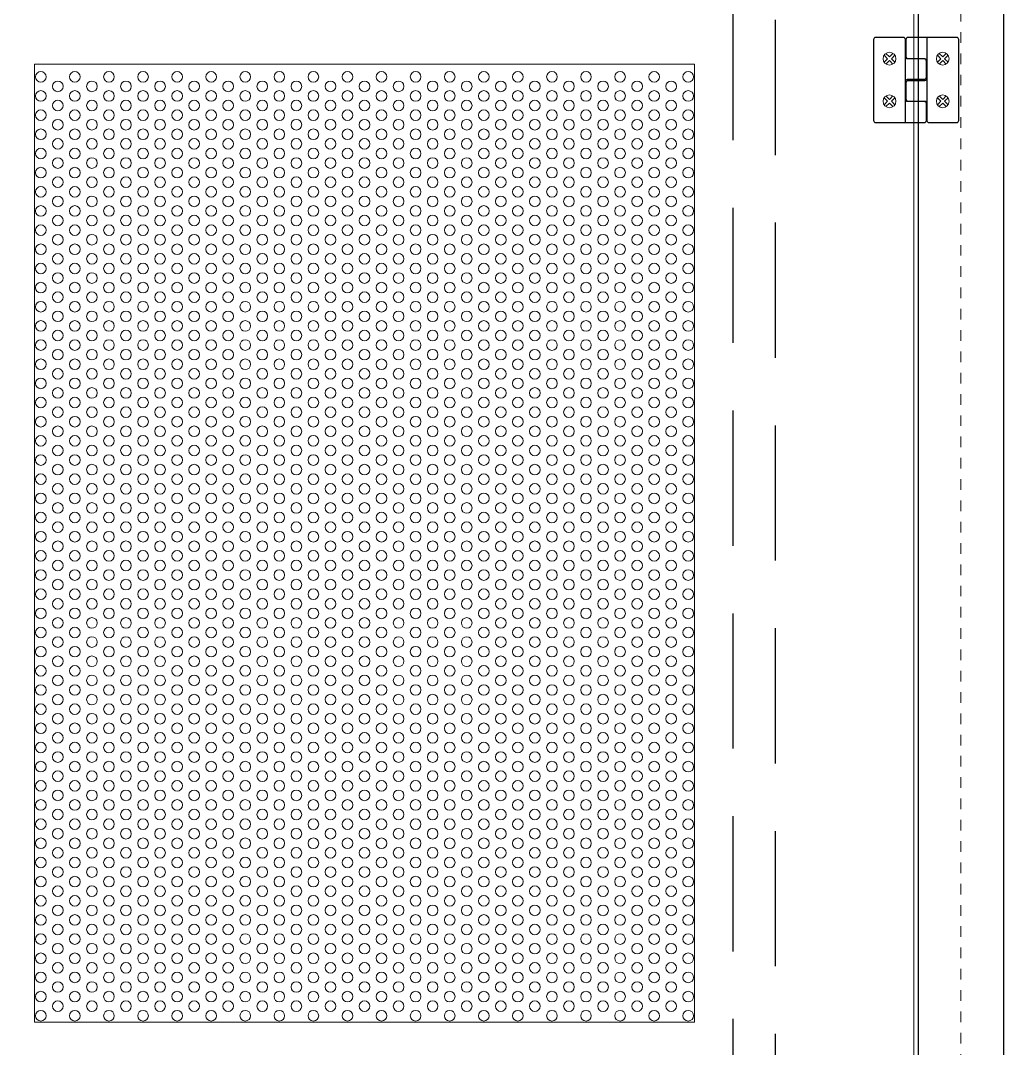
# Model space of a CAD drawing. Header units: millimetres. Extents: x 9130 to 9550, y -18883 to -17651.
# Drawn here: x 9166.18 to 9212.33, y -18765.15 to -18716.87 of the extents above; entities that cross this region are included whole.
import ezdxf

# ---------------------------------------------------------------- set-up
doc = ezdxf.new("R2010")
doc.units = ezdxf.units.MM
doc.linetypes.add('EPL_DASH', pattern=[1, 0.5, -0.5])
doc.linetypes.add('HIDDEN', pattern=[9.525, 6.35, -3.175])
doc.layers.add('01-KOSTUR ORMARA', color=7, linetype='Continuous')
doc.layers.add('06-BATERIJA', color=1, linetype='Continuous', lineweight=0)
doc.layers.add('PDF14_Geometry', color=7, linetype='Continuous', true_color=0x58595a)

msp = doc.modelspace()

# ---------------------------------------------------------------- linework, layer by layer
at = {"color": 5}
msp.add_lwpolyline([(9152.3342, -18618.4114), (9212.3342, -18618.4114), (9212.3342, -18823.4114), (9208.3342, -18823.4114), (9208.3342, -18820.9114), (9156.3342, -18820.9114), (9156.3342, -18823.4114), (9152.3342, -18823.4114), (9152.3342, -18618.4114)], dxfattribs=at)
at = {"color": 5, "linetype": 'EPL_DASH', "lineweight": 15}
msp.add_lwpolyline([(9210.3342, -18806.9114), (9210.3342, -18622.4114), (9212.3342, -18622.4114), (9212.3342, -18806.9114)], close=True, dxfattribs=at)
at = {"color": 4, "linetype": 'HIDDEN'}
msp.add_lwpolyline([(9199.6342, -18630.4114), (9199.6342, -18808.9114), (9201.6342, -18808.9114), (9201.6342, -18630.4114), (9199.6342, -18630.4114)], dxfattribs=at)
for points in [[(9207.7342, -18721.6614), (9208.6142, -18721.6614, 0.4142136), (9208.7142, -18721.5614), (9208.7142, -18720.7714, 0.4142136), (9208.6142, -18720.6714), (9207.8342, -18720.6714, -0.4142136), (9207.7342, -18720.5714), (9207.7342, -18719.7264, -0.4142136), (9207.8342, -18719.6264), (9208.6142, -18719.6264, 0.4142136), (9208.7142, -18719.5264), (9208.7142, -18718.7714, 0.4142136), (9208.6142, -18718.6714), (9207.8342, -18718.6714, -0.4142136), (9207.7342, -18718.5714), (9207.7342, -18717.7614, 0.4142136), (9207.6342, -18717.6614), (9206.3342, -18717.6614, 0.4142136), (9206.2342, -18717.7614), (9206.2342, -18721.5614, 0.4142136), (9206.3342, -18721.6614), (9207.7342, -18721.6614), (9207.7342, -18717.7614)], [(9208.7342, -18717.6614), (9207.8542, -18717.6614, 0.4142136), (9207.7542, -18717.7614), (9207.7542, -18718.5514, 0.4142136), (9207.8542, -18718.6514), (9208.6342, -18718.6514, -0.4142136), (9208.7342, -18718.7514), (9208.7342, -18719.5964, -0.4142136), (9208.6342, -18719.6964), (9207.8542, -18719.6964, 0.4142136), (9207.7542, -18719.7964), (9207.7542, -18720.5514, 0.4142136), (9207.8542, -18720.6514), (9208.6342, -18720.6514, -0.4142136), (9208.7342, -18720.7514), (9208.7342, -18721.5614, 0.4142136), (9208.8342, -18721.6614), (9210.1342, -18721.6614, 0.4142136), (9210.2342, -18721.5614), (9210.2342, -18717.7614, 0.4142136), (9210.1342, -18717.6614), (9208.7342, -18717.6614), (9208.7342, -18721.5614)]]:
    msp.add_lwpolyline(points, format="xyb")
at = {"layer": '01-KOSTUR ORMARA', "color": 5}
msp.add_lwpolyline([(9156.3342, -18622.4114), (9208.3342, -18622.4114), (9208.3342, -18816.9114), (9156.3342, -18816.9114)], close=True, dxfattribs=at)
at = {"layer": '01-KOSTUR ORMARA', "color": 5, "linetype": 'Continuous', "lineweight": 15}
msp.add_lwpolyline([(9208.1342, -18622.6114), (9156.5342, -18622.6114), (9156.5342, -18816.7114), (9208.1342, -18816.7114)], close=True, dxfattribs=at)
at = {"layer": '01-KOSTUR ORMARA', "color": 1, "linetype": 'Continuous', "lineweight": 15}
msp.add_lwpolyline([(9197.8342, -18718.9114), (9166.8342, -18718.9114), (9166.8342, -18763.9114), (9197.8342, -18763.9114)], close=True, dxfattribs=at)
at = {"layer": '06-BATERIJA', "color": 7, "linetype": 'Continuous', "lineweight": 15}
for p, q in [((9206.8198, -18718.4104), (9206.9842, -18718.5748)), ((9206.9842, -18718.5748), (9207.1485, -18718.4104)), ((9209.3198, -18718.4104), (9209.4842, -18718.5748)), ((9209.4842, -18718.5748), (9209.6485, -18718.4104)), ((9206.7332, -18718.497), (9206.8976, -18718.6614)), ((9206.8976, -18718.6614), (9206.7332, -18718.8258)), ((9206.9842, -18718.748), (9206.8198, -18718.9124)), ((9206.9842, -18718.748), (9207.1485, -18718.9124)), ((9207.0708, -18718.6614), (9207.2351, -18718.497)), ((9207.0708, -18718.6614), (9207.2351, -18718.8258)), ((9209.2332, -18718.497), (9209.3976, -18718.6614)), ((9209.3976, -18718.6614), (9209.2332, -18718.8258)), ((9209.4842, -18718.748), (9209.3198, -18718.9124)), ((9209.4842, -18718.748), (9209.6485, -18718.9124)), ((9209.5708, -18718.6614), (9209.7351, -18718.497)), ((9209.5708, -18718.6614), (9209.7351, -18718.8258)), ((9206.7332, -18720.497), (9206.8976, -18720.6614)), ((9206.8976, -18720.6614), (9206.7332, -18720.8258)), ((9206.8198, -18720.4104), (9206.9842, -18720.5748)), ((9206.9842, -18720.748), (9206.8198, -18720.9124)), ((9206.9842, -18720.5748), (9207.1485, -18720.4104)), ((9206.9842, -18720.748), (9207.1485, -18720.9124)), ((9207.0708, -18720.6614), (9207.2351, -18720.497)), ((9207.0708, -18720.6614), (9207.2351, -18720.8258)), ((9209.2332, -18720.497), (9209.3976, -18720.6614)), ((9209.3976, -18720.6614), (9209.2332, -18720.8258)), ((9209.3198, -18720.4104), (9209.4842, -18720.5748)), ((9209.4842, -18720.748), (9209.3198, -18720.9124)), ((9209.4842, -18720.5748), (9209.6485, -18720.4104)), ((9209.4842, -18720.748), (9209.6485, -18720.9124)), ((9209.5708, -18720.6614), (9209.7351, -18720.497)), ((9209.5708, -18720.6614), (9209.7351, -18720.8258))]:
    msp.add_line(p, q, dxfattribs=at)
for points in [[(9207.2842, -18718.6614, 1), (9206.6842, -18718.6614, 1), (9207.2842, -18718.6614)], [(9209.7842, -18718.6614, 1), (9209.1842, -18718.6614, 1), (9209.7842, -18718.6614)], [(9207.2842, -18720.6614, 1), (9206.6842, -18720.6614, 1), (9207.2842, -18720.6614)], [(9209.7842, -18720.6614, 1), (9209.1842, -18720.6614, 1), (9209.7842, -18720.6614)]]:
    msp.add_lwpolyline(points, format="xyb", dxfattribs=at)
at = {"layer": 'PDF14_Geometry', "lineweight": 5}
for centre in [(9167.1342, -18719.5114), (9168.7342, -18719.5114), (9170.3342, -18719.5114), (9171.9342, -18719.5114), (9173.5342, -18719.5114), (9175.1342, -18719.5114), (9176.7342, -18719.5114), (9178.3342, -18719.5114), (9179.9342, -18719.5114), (9181.5342, -18719.5114), (9183.1342, -18719.5114), (9184.7342, -18719.5114), (9186.3342, -18719.5114), (9187.9342, -18719.5114), (9189.5342, -18719.5114), (9191.1342, -18719.5114), (9192.7342, -18719.5114), (9194.3342, -18719.5114), (9195.9342, -18719.5114), (9197.5342, -18719.5114), (9167.9342, -18719.9614), (9169.5342, -18719.9614), (9171.1342, -18719.9614), (9172.7342, -18719.9614), (9174.3342, -18719.9614), (9175.9342, -18719.9614), (9177.5342, -18719.9614), (9179.1342, -18719.9614), (9180.7342, -18719.9614), (9182.3342, -18719.9614), (9183.9342, -18719.9614), (9185.5342, -18719.9614), (9187.1342, -18719.9614), (9188.7342, -18719.9614), (9190.3342, -18719.9614), (9191.9342, -18719.9614), (9193.5342, -18719.9614), (9195.1342, -18719.9614), (9196.7342, -18719.9614), (9167.1342, -18720.4114), (9168.7342, -18720.4114), (9170.3342, -18720.4114), (9171.9342, -18720.4114), (9173.5342, -18720.4114), (9175.1342, -18720.4114), (9176.7342, -18720.4114), (9178.3342, -18720.4114), (9179.9342, -18720.4114), (9181.5342, -18720.4114), (9183.1342, -18720.4114), (9184.7342, -18720.4114), (9186.3342, -18720.4114), (9187.9342, -18720.4114), (9189.5342, -18720.4114), (9191.1342, -18720.4114), (9192.7342, -18720.4114), (9194.3342, -18720.4114), (9195.9342, -18720.4114), (9197.5342, -18720.4114), (9167.9342, -18720.8614), (9169.5342, -18720.8614), (9171.1342, -18720.8614), (9172.7342, -18720.8614), (9174.3342, -18720.8614), (9175.9342, -18720.8614), (9177.5342, -18720.8614), (9179.1342, -18720.8614), (9180.7342, -18720.8614), (9182.3342, -18720.8614), (9183.9342, -18720.8614), (9185.5342, -18720.8614), (9187.1342, -18720.8614), (9188.7342, -18720.8614), (9190.3342, -18720.8614), (9191.9342, -18720.8614), (9193.5342, -18720.8614), (9195.1342, -18720.8614), (9196.7342, -18720.8614), (9167.1342, -18721.3114), (9168.7342, -18721.3114), (9170.3342, -18721.3114), (9171.9342, -18721.3114), (9173.5342, -18721.3114), (9175.1342, -18721.3114), (9176.7342, -18721.3114), (9178.3342, -18721.3114), (9179.9342, -18721.3114), (9181.5342, -18721.3114), (9183.1342, -18721.3114), (9184.7342, -18721.3114), (9186.3342, -18721.3114), (9187.9342, -18721.3114), (9189.5342, -18721.3114), (9191.1342, -18721.3114), (9192.7342, -18721.3114), (9194.3342, -18721.3114), (9195.9342, -18721.3114), (9197.5342, -18721.3114), (9167.9342, -18721.7614), (9169.5342, -18721.7614), (9171.1342, -18721.7614), (9172.7342, -18721.7614), (9174.3342, -18721.7614), (9175.9342, -18721.7614), (9177.5342, -18721.7614), (9179.1342, -18721.7614), (9180.7342, -18721.7614), (9182.3342, -18721.7614), (9183.9342, -18721.7614), (9185.5342, -18721.7614), (9187.1342, -18721.7614), (9188.7342, -18721.7614), (9190.3342, -18721.7614), (9191.9342, -18721.7614), (9193.5342, -18721.7614), (9195.1342, -18721.7614), (9196.7342, -18721.7614), (9167.1342, -18722.2114), (9168.7342, -18722.2114), (9170.3342, -18722.2114), (9171.9342, -18722.2114), (9173.5342, -18722.2114), (9175.1342, -18722.2114), (9176.7342, -18722.2114), (9178.3342, -18722.2114), (9179.9342, -18722.2114), (9181.5342, -18722.2114), (9183.1342, -18722.2114), (9184.7342, -18722.2114), (9186.3342, -18722.2114), (9187.9342, -18722.2114), (9189.5342, -18722.2114), (9191.1342, -18722.2114), (9192.7342, -18722.2114), (9194.3342, -18722.2114), (9195.9342, -18722.2114), (9197.5342, -18722.2114), (9167.9342, -18722.6614), (9169.5342, -18722.6614), (9171.1342, -18722.6614), (9172.7342, -18722.6614), (9174.3342, -18722.6614), (9175.9342, -18722.6614), (9177.5342, -18722.6614), (9179.1342, -18722.6614), (9180.7342, -18722.6614), (9182.3342, -18722.6614), (9183.9342, -18722.6614), (9185.5342, -18722.6614), (9187.1342, -18722.6614), (9188.7342, -18722.6614), (9190.3342, -18722.6614), (9191.9342, -18722.6614), (9193.5342, -18722.6614), (9195.1342, -18722.6614), (9196.7342, -18722.6614), (9167.1342, -18723.1114), (9168.7342, -18723.1114), (9170.3342, -18723.1114), (9171.9342, -18723.1114), (9173.5342, -18723.1114), (9175.1342, -18723.1114), (9176.7342, -18723.1114), (9178.3342, -18723.1114), (9179.9342, -18723.1114), (9181.5342, -18723.1114), (9183.1342, -18723.1114), (9184.7342, -18723.1114), (9186.3342, -18723.1114), (9187.9342, -18723.1114), (9189.5342, -18723.1114), (9191.1342, -18723.1114), (9192.7342, -18723.1114), (9194.3342, -18723.1114), (9195.9342, -18723.1114), (9197.5342, -18723.1114), (9167.9342, -18723.5614), (9169.5342, -18723.5614), (9171.1342, -18723.5614), (9172.7342, -18723.5614), (9174.3342, -18723.5614), (9175.9342, -18723.5614), (9177.5342, -18723.5614), (9179.1342, -18723.5614), (9180.7342, -18723.5614), (9182.3342, -18723.5614), (9183.9342, -18723.5614), (9185.5342, -18723.5614), (9187.1342, -18723.5614), (9188.7342, -18723.5614), (9190.3342, -18723.5614), (9191.9342, -18723.5614), (9193.5342, -18723.5614), (9195.1342, -18723.5614), (9196.7342, -18723.5614), (9167.1342, -18724.0114), (9167.9342, -18724.4614), (9168.7342, -18724.0114), (9169.5342, -18724.4614), (9170.3342, -18724.0114), (9171.1342, -18724.4614), (9171.9342, -18724.0114), (9172.7342, -18724.4614), (9173.5342, -18724.0114), (9174.3342, -18724.4614), (9175.1342, -18724.0114), (9175.9342, -18724.4614), (9176.7342, -18724.0114), (9177.5342, -18724.4614), (9178.3342, -18724.0114), (9179.1342, -18724.4614), (9179.9342, -18724.0114), (9180.7342, -18724.4614), (9181.5342, -18724.0114), (9182.3342, -18724.4614), (9183.1342, -18724.0114), (9183.9342, -18724.4614), (9184.7342, -18724.0114), (9185.5342, -18724.4614), (9186.3342, -18724.0114), (9187.1342, -18724.4614), (9187.9342, -18724.0114), (9188.7342, -18724.4614), (9189.5342, -18724.0114), (9190.3342, -18724.4614), (9191.1342, -18724.0114), (9191.9342, -18724.4614), (9192.7342, -18724.0114), (9193.5342, -18724.4614), (9194.3342, -18724.0114), (9195.1342, -18724.4614), (9195.9342, -18724.0114), (9196.7342, -18724.4614), (9197.5342, -18724.0114), (9167.1342, -18724.9114), (9168.7342, -18724.9114), (9170.3342, -18724.9114), (9171.9342, -18724.9114), (9173.5342, -18724.9114), (9175.1342, -18724.9114), (9176.7342, -18724.9114), (9178.3342, -18724.9114), (9179.9342, -18724.9114), (9181.5342, -18724.9114), (9183.1342, -18724.9114), (9184.7342, -18724.9114), (9186.3342, -18724.9114), (9187.9342, -18724.9114), (9189.5342, -18724.9114), (9191.1342, -18724.9114), (9192.7342, -18724.9114), (9194.3342, -18724.9114), (9195.9342, -18724.9114), (9197.5342, -18724.9114), (9167.9342, -18725.3614), (9169.5342, -18725.3614), (9171.1342, -18725.3614), (9172.7342, -18725.3614), (9174.3342, -18725.3614), (9175.9342, -18725.3614), (9177.5342, -18725.3614), (9179.1342, -18725.3614), (9180.7342, -18725.3614), (9182.3342, -18725.3614), (9183.9342, -18725.3614), (9185.5342, -18725.3614), (9187.1342, -18725.3614), (9188.7342, -18725.3614), (9190.3342, -18725.3614), (9191.9342, -18725.3614), (9193.5342, -18725.3614), (9195.1342, -18725.3614), (9196.7342, -18725.3614), (9167.1342, -18725.8114), (9168.7342, -18725.8114), (9170.3342, -18725.8114), (9171.9342, -18725.8114), (9173.5342, -18725.8114), (9175.1342, -18725.8114), (9176.7342, -18725.8114), (9178.3342, -18725.8114), (9179.9342, -18725.8114), (9181.5342, -18725.8114), (9183.1342, -18725.8114), (9184.7342, -18725.8114), (9186.3342, -18725.8114), (9187.9342, -18725.8114), (9189.5342, -18725.8114), (9191.1342, -18725.8114), (9192.7342, -18725.8114), (9194.3342, -18725.8114), (9195.9342, -18725.8114), (9197.5342, -18725.8114), (9167.9342, -18726.2614), (9169.5342, -18726.2614), (9171.1342, -18726.2614), (9172.7342, -18726.2614), (9174.3342, -18726.2614), (9175.9342, -18726.2614), (9177.5342, -18726.2614), (9179.1342, -18726.2614), (9180.7342, -18726.2614), (9182.3342, -18726.2614), (9183.9342, -18726.2614), (9185.5342, -18726.2614), (9187.1342, -18726.2614), (9188.7342, -18726.2614), (9190.3342, -18726.2614), (9191.9342, -18726.2614), (9193.5342, -18726.2614), (9195.1342, -18726.2614), (9196.7342, -18726.2614), (9167.1342, -18726.7114), (9168.7342, -18726.7114), (9170.3342, -18726.7114), (9171.9342, -18726.7114), (9173.5342, -18726.7114), (9175.1342, -18726.7114), (9176.7342, -18726.7114), (9178.3342, -18726.7114), (9179.9342, -18726.7114), (9181.5342, -18726.7114), (9183.1342, -18726.7114), (9184.7342, -18726.7114), (9186.3342, -18726.7114), (9187.9342, -18726.7114), (9189.5342, -18726.7114), (9191.1342, -18726.7114), (9192.7342, -18726.7114), (9194.3342, -18726.7114), (9195.9342, -18726.7114), (9197.5342, -18726.7114), (9167.9342, -18727.1614), (9169.5342, -18727.1614), (9171.1342, -18727.1614), (9172.7342, -18727.1614), (9174.3342, -18727.1614), (9175.9342, -18727.1614), (9177.5342, -18727.1614), (9179.1342, -18727.1614), (9180.7342, -18727.1614), (9182.3342, -18727.1614), (9183.9342, -18727.1614), (9185.5342, -18727.1614), (9187.1342, -18727.1614), (9188.7342, -18727.1614), (9190.3342, -18727.1614), (9191.9342, -18727.1614), (9193.5342, -18727.1614), (9195.1342, -18727.1614), (9196.7342, -18727.1614), (9167.1342, -18727.6114), (9168.7342, -18727.6114), (9170.3342, -18727.6114), (9171.9342, -18727.6114), (9173.5342, -18727.6114), (9175.1342, -18727.6114), (9176.7342, -18727.6114), (9178.3342, -18727.6114), (9179.9342, -18727.6114), (9181.5342, -18727.6114), (9183.1342, -18727.6114), (9184.7342, -18727.6114), (9186.3342, -18727.6114), (9187.9342, -18727.6114), (9189.5342, -18727.6114), (9191.1342, -18727.6114), (9192.7342, -18727.6114), (9194.3342, -18727.6114), (9195.9342, -18727.6114), (9197.5342, -18727.6114), (9167.9342, -18728.0614), (9169.5342, -18728.0614), (9171.1342, -18728.0614), (9172.7342, -18728.0614), (9174.3342, -18728.0614), (9175.9342, -18728.0614), (9177.5342, -18728.0614), (9179.1342, -18728.0614), (9180.7342, -18728.0614), (9182.3342, -18728.0614), (9183.9342, -18728.0614), (9185.5342, -18728.0614), (9187.1342, -18728.0614), (9188.7342, -18728.0614), (9190.3342, -18728.0614), (9191.9342, -18728.0614), (9193.5342, -18728.0614), (9195.1342, -18728.0614), (9196.7342, -18728.0614), (9167.1342, -18728.5114), (9168.7342, -18728.5114), (9170.3342, -18728.5114), (9171.9342, -18728.5114), (9173.5342, -18728.5114), (9175.1342, -18728.5114), (9176.7342, -18728.5114), (9178.3342, -18728.5114), (9179.9342, -18728.5114), (9181.5342, -18728.5114), (9183.1342, -18728.5114), (9184.7342, -18728.5114), (9186.3342, -18728.5114), (9187.9342, -18728.5114), (9189.5342, -18728.5114), (9191.1342, -18728.5114), (9192.7342, -18728.5114), (9194.3342, -18728.5114), (9195.9342, -18728.5114), (9197.5342, -18728.5114), (9167.9342, -18728.9614), (9169.5342, -18728.9614), (9171.1342, -18728.9614), (9172.7342, -18728.9614), (9174.3342, -18728.9614), (9175.9342, -18728.9614), (9177.5342, -18728.9614), (9179.1342, -18728.9614), (9180.7342, -18728.9614), (9182.3342, -18728.9614), (9183.9342, -18728.9614), (9185.5342, -18728.9614), (9187.1342, -18728.9614), (9188.7342, -18728.9614), (9190.3342, -18728.9614), (9191.9342, -18728.9614), (9193.5342, -18728.9614), (9195.1342, -18728.9614), (9196.7342, -18728.9614), (9167.1342, -18729.4114), (9168.7342, -18729.4114), (9170.3342, -18729.4114), (9171.9342, -18729.4114), (9173.5342, -18729.4114), (9175.1342, -18729.4114), (9176.7342, -18729.4114), (9178.3342, -18729.4114), (9179.9342, -18729.4114), (9181.5342, -18729.4114), (9183.1342, -18729.4114), (9184.7342, -18729.4114), (9186.3342, -18729.4114), (9187.9342, -18729.4114), (9189.5342, -18729.4114), (9191.1342, -18729.4114), (9192.7342, -18729.4114), (9194.3342, -18729.4114), (9195.9342, -18729.4114), (9197.5342, -18729.4114), (9167.9342, -18729.8614), (9169.5342, -18729.8614), (9171.1342, -18729.8614), (9172.7342, -18729.8614), (9174.3342, -18729.8614), (9175.9342, -18729.8614), (9177.5342, -18729.8614), (9179.1342, -18729.8614), (9180.7342, -18729.8614), (9182.3342, -18729.8614), (9183.9342, -18729.8614), (9185.5342, -18729.8614), (9187.1342, -18729.8614), (9188.7342, -18729.8614), (9190.3342, -18729.8614), (9191.9342, -18729.8614), (9193.5342, -18729.8614), (9195.1342, -18729.8614), (9196.7342, -18729.8614), (9167.1342, -18730.3114), (9168.7342, -18730.3114), (9170.3342, -18730.3114), (9171.9342, -18730.3114), (9173.5342, -18730.3114), (9175.1342, -18730.3114), (9176.7342, -18730.3114), (9178.3342, -18730.3114), (9179.9342, -18730.3114), (9181.5342, -18730.3114), (9183.1342, -18730.3114), (9184.7342, -18730.3114), (9186.3342, -18730.3114), (9187.9342, -18730.3114), (9189.5342, -18730.3114), (9191.1342, -18730.3114), (9192.7342, -18730.3114), (9194.3342, -18730.3114), (9195.9342, -18730.3114), (9197.5342, -18730.3114), (9167.1342, -18731.2114), (9167.9342, -18730.7614), (9168.7342, -18731.2114), (9169.5342, -18730.7614), (9170.3342, -18731.2114), (9171.1342, -18730.7614), (9171.9342, -18731.2114), (9172.7342, -18730.7614), (9173.5342, -18731.2114), (9174.3342, -18730.7614), (9175.1342, -18731.2114), (9175.9342, -18730.7614), (9176.7342, -18731.2114), (9177.5342, -18730.7614), (9178.3342, -18731.2114), (9179.1342, -18730.7614), (9179.9342, -18731.2114), (9180.7342, -18730.7614), (9181.5342, -18731.2114), (9182.3342, -18730.7614), (9183.1342, -18731.2114), (9183.9342, -18730.7614), (9184.7342, -18731.2114), (9185.5342, -18730.7614), (9186.3342, -18731.2114), (9187.1342, -18730.7614), (9187.9342, -18731.2114), (9188.7342, -18730.7614), (9189.5342, -18731.2114), (9190.3342, -18730.7614), (9191.1342, -18731.2114), (9191.9342, -18730.7614), (9192.7342, -18731.2114), (9193.5342, -18730.7614), (9194.3342, -18731.2114), (9195.1342, -18730.7614), (9195.9342, -18731.2114), (9196.7342, -18730.7614), (9197.5342, -18731.2114), (9167.9342, -18731.6614), (9169.5342, -18731.6614), (9171.1342, -18731.6614), (9172.7342, -18731.6614), (9174.3342, -18731.6614), (9175.9342, -18731.6614), (9177.5342, -18731.6614), (9179.1342, -18731.6614), (9180.7342, -18731.6614), (9182.3342, -18731.6614), (9183.9342, -18731.6614), (9185.5342, -18731.6614), (9187.1342, -18731.6614), (9188.7342, -18731.6614), (9190.3342, -18731.6614), (9191.9342, -18731.6614), (9193.5342, -18731.6614), (9195.1342, -18731.6614), (9196.7342, -18731.6614), (9167.1342, -18732.1114), (9168.7342, -18732.1114), (9170.3342, -18732.1114), (9171.9342, -18732.1114), (9173.5342, -18732.1114), (9175.1342, -18732.1114), (9176.7342, -18732.1114), (9178.3342, -18732.1114), (9179.9342, -18732.1114), (9181.5342, -18732.1114), (9183.1342, -18732.1114), (9184.7342, -18732.1114), (9186.3342, -18732.1114), (9187.9342, -18732.1114), (9189.5342, -18732.1114), (9191.1342, -18732.1114), (9192.7342, -18732.1114), (9194.3342, -18732.1114), (9195.9342, -18732.1114), (9197.5342, -18732.1114), (9167.9342, -18732.5614), (9169.5342, -18732.5614), (9171.1342, -18732.5614), (9172.7342, -18732.5614), (9174.3342, -18732.5614), (9175.9342, -18732.5614), (9177.5342, -18732.5614), (9179.1342, -18732.5614), (9180.7342, -18732.5614), (9182.3342, -18732.5614), (9183.9342, -18732.5614), (9185.5342, -18732.5614), (9187.1342, -18732.5614), (9188.7342, -18732.5614), (9190.3342, -18732.5614), (9191.9342, -18732.5614), (9193.5342, -18732.5614), (9195.1342, -18732.5614), (9196.7342, -18732.5614), (9167.1342, -18733.0114), (9168.7342, -18733.0114), (9170.3342, -18733.0114), (9171.9342, -18733.0114), (9173.5342, -18733.0114), (9175.1342, -18733.0114), (9176.7342, -18733.0114), (9178.3342, -18733.0114), (9179.9342, -18733.0114), (9181.5342, -18733.0114), (9183.1342, -18733.0114), (9184.7342, -18733.0114), (9186.3342, -18733.0114), (9187.9342, -18733.0114), (9189.5342, -18733.0114), (9191.1342, -18733.0114), (9192.7342, -18733.0114), (9194.3342, -18733.0114), (9195.9342, -18733.0114), (9197.5342, -18733.0114), (9167.9342, -18733.4614), (9169.5342, -18733.4614), (9171.1342, -18733.4614), (9172.7342, -18733.4614), (9174.3342, -18733.4614), (9175.9342, -18733.4614), (9177.5342, -18733.4614), (9179.1342, -18733.4614), (9180.7342, -18733.4614), (9182.3342, -18733.4614), (9183.9342, -18733.4614), (9185.5342, -18733.4614), (9187.1342, -18733.4614), (9188.7342, -18733.4614), (9190.3342, -18733.4614), (9191.9342, -18733.4614), (9193.5342, -18733.4614), (9195.1342, -18733.4614), (9196.7342, -18733.4614), (9167.1342, -18733.9114), (9168.7342, -18733.9114), (9170.3342, -18733.9114), (9171.9342, -18733.9114), (9173.5342, -18733.9114), (9175.1342, -18733.9114), (9176.7342, -18733.9114), (9178.3342, -18733.9114), (9179.9342, -18733.9114), (9181.5342, -18733.9114), (9183.1342, -18733.9114), (9184.7342, -18733.9114), (9186.3342, -18733.9114), (9187.9342, -18733.9114), (9189.5342, -18733.9114), (9191.1342, -18733.9114), (9192.7342, -18733.9114), (9194.3342, -18733.9114), (9195.9342, -18733.9114), (9197.5342, -18733.9114), (9167.9342, -18734.3614), (9169.5342, -18734.3614), (9171.1342, -18734.3614), (9172.7342, -18734.3614), (9174.3342, -18734.3614), (9175.9342, -18734.3614), (9177.5342, -18734.3614), (9179.1342, -18734.3614), (9180.7342, -18734.3614), (9182.3342, -18734.3614), (9183.9342, -18734.3614), (9185.5342, -18734.3614), (9187.1342, -18734.3614), (9188.7342, -18734.3614), (9190.3342, -18734.3614), (9191.9342, -18734.3614), (9193.5342, -18734.3614), (9195.1342, -18734.3614), (9196.7342, -18734.3614), (9167.1342, -18734.8114), (9168.7342, -18734.8114), (9170.3342, -18734.8114), (9171.9342, -18734.8114), (9173.5342, -18734.8114), (9175.1342, -18734.8114), (9176.7342, -18734.8114), (9178.3342, -18734.8114), (9179.9342, -18734.8114), (9181.5342, -18734.8114), (9183.1342, -18734.8114), (9184.7342, -18734.8114), (9186.3342, -18734.8114), (9187.9342, -18734.8114), (9189.5342, -18734.8114), (9191.1342, -18734.8114), (9192.7342, -18734.8114), (9194.3342, -18734.8114), (9195.9342, -18734.8114), (9197.5342, -18734.8114), (9167.9342, -18735.2614), (9169.5342, -18735.2614), (9171.1342, -18735.2614), (9172.7342, -18735.2614), (9174.3342, -18735.2614), (9175.9342, -18735.2614), (9177.5342, -18735.2614), (9179.1342, -18735.2614), (9180.7342, -18735.2614), (9182.3342, -18735.2614), (9183.9342, -18735.2614), (9185.5342, -18735.2614), (9187.1342, -18735.2614), (9188.7342, -18735.2614), (9190.3342, -18735.2614), (9191.9342, -18735.2614), (9193.5342, -18735.2614), (9195.1342, -18735.2614), (9196.7342, -18735.2614), (9167.1342, -18735.7114), (9168.7342, -18735.7114), (9170.3342, -18735.7114), (9171.9342, -18735.7114), (9173.5342, -18735.7114), (9175.1342, -18735.7114), (9176.7342, -18735.7114), (9178.3342, -18735.7114), (9179.9342, -18735.7114), (9181.5342, -18735.7114), (9183.1342, -18735.7114), (9184.7342, -18735.7114), (9186.3342, -18735.7114), (9187.9342, -18735.7114), (9189.5342, -18735.7114), (9191.1342, -18735.7114), (9192.7342, -18735.7114), (9194.3342, -18735.7114), (9195.9342, -18735.7114), (9197.5342, -18735.7114), (9167.9342, -18736.1614), (9169.5342, -18736.1614), (9171.1342, -18736.1614), (9172.7342, -18736.1614), (9174.3342, -18736.1614), (9175.9342, -18736.1614), (9177.5342, -18736.1614), (9179.1342, -18736.1614), (9180.7342, -18736.1614), (9182.3342, -18736.1614), (9183.9342, -18736.1614), (9185.5342, -18736.1614), (9187.1342, -18736.1614), (9188.7342, -18736.1614), (9190.3342, -18736.1614), (9191.9342, -18736.1614), (9193.5342, -18736.1614), (9195.1342, -18736.1614), (9196.7342, -18736.1614), (9167.1342, -18736.6114), (9168.7342, -18736.6114), (9170.3342, -18736.6114), (9171.9342, -18736.6114), (9173.5342, -18736.6114), (9175.1342, -18736.6114), (9176.7342, -18736.6114), (9178.3342, -18736.6114), (9179.9342, -18736.6114), (9181.5342, -18736.6114), (9183.1342, -18736.6114), (9184.7342, -18736.6114), (9186.3342, -18736.6114), (9187.9342, -18736.6114), (9189.5342, -18736.6114), (9191.1342, -18736.6114), (9192.7342, -18736.6114), (9194.3342, -18736.6114), (9195.9342, -18736.6114), (9197.5342, -18736.6114), (9167.9342, -18737.0614), (9169.5342, -18737.0614), (9171.1342, -18737.0614), (9172.7342, -18737.0614), (9174.3342, -18737.0614), (9175.9342, -18737.0614), (9177.5342, -18737.0614), (9179.1342, -18737.0614), (9180.7342, -18737.0614), (9182.3342, -18737.0614), (9183.9342, -18737.0614), (9185.5342, -18737.0614), (9187.1342, -18737.0614), (9188.7342, -18737.0614), (9190.3342, -18737.0614), (9191.9342, -18737.0614), (9193.5342, -18737.0614), (9195.1342, -18737.0614), (9196.7342, -18737.0614), (9167.1342, -18737.5114), (9167.9342, -18737.9614), (9168.7342, -18737.5114), (9169.5342, -18737.9614), (9170.3342, -18737.5114), (9171.1342, -18737.9614), (9171.9342, -18737.5114), (9172.7342, -18737.9614), (9173.5342, -18737.5114), (9174.3342, -18737.9614), (9175.1342, -18737.5114), (9175.9342, -18737.9614), (9176.7342, -18737.5114), (9177.5342, -18737.9614), (9178.3342, -18737.5114), (9179.1342, -18737.9614), (9179.9342, -18737.5114), (9180.7342, -18737.9614), (9181.5342, -18737.5114), (9182.3342, -18737.9614), (9183.1342, -18737.5114), (9183.9342, -18737.9614), (9184.7342, -18737.5114), (9185.5342, -18737.9614), (9186.3342, -18737.5114), (9187.1342, -18737.9614), (9187.9342, -18737.5114), (9188.7342, -18737.9614), (9189.5342, -18737.5114), (9190.3342, -18737.9614), (9191.1342, -18737.5114), (9191.9342, -18737.9614), (9192.7342, -18737.5114), (9193.5342, -18737.9614), (9194.3342, -18737.5114), (9195.1342, -18737.9614), (9195.9342, -18737.5114), (9196.7342, -18737.9614), (9197.5342, -18737.5114), (9167.1342, -18738.4114), (9168.7342, -18738.4114), (9170.3342, -18738.4114), (9171.9342, -18738.4114), (9173.5342, -18738.4114), (9175.1342, -18738.4114), (9176.7342, -18738.4114), (9178.3342, -18738.4114), (9179.9342, -18738.4114), (9181.5342, -18738.4114), (9183.1342, -18738.4114), (9184.7342, -18738.4114), (9186.3342, -18738.4114), (9187.9342, -18738.4114), (9189.5342, -18738.4114), (9191.1342, -18738.4114), (9192.7342, -18738.4114), (9194.3342, -18738.4114), (9195.9342, -18738.4114), (9197.5342, -18738.4114), (9167.9342, -18738.8614), (9169.5342, -18738.8614), (9171.1342, -18738.8614), (9172.7342, -18738.8614), (9174.3342, -18738.8614), (9175.9342, -18738.8614), (9177.5342, -18738.8614), (9179.1342, -18738.8614), (9180.7342, -18738.8614), (9182.3342, -18738.8614), (9183.9342, -18738.8614), (9185.5342, -18738.8614), (9187.1342, -18738.8614), (9188.7342, -18738.8614), (9190.3342, -18738.8614), (9191.9342, -18738.8614), (9193.5342, -18738.8614), (9195.1342, -18738.8614), (9196.7342, -18738.8614), (9167.1342, -18739.3114), (9168.7342, -18739.3114), (9170.3342, -18739.3114), (9171.9342, -18739.3114), (9173.5342, -18739.3114), (9175.1342, -18739.3114), (9176.7342, -18739.3114), (9178.3342, -18739.3114), (9179.9342, -18739.3114), (9181.5342, -18739.3114), (9183.1342, -18739.3114), (9184.7342, -18739.3114), (9186.3342, -18739.3114), (9187.9342, -18739.3114), (9189.5342, -18739.3114), (9191.1342, -18739.3114), (9192.7342, -18739.3114), (9194.3342, -18739.3114), (9195.9342, -18739.3114), (9197.5342, -18739.3114), (9167.9342, -18739.7614), (9169.5342, -18739.7614), (9171.1342, -18739.7614), (9172.7342, -18739.7614), (9174.3342, -18739.7614), (9175.9342, -18739.7614), (9177.5342, -18739.7614), (9179.1342, -18739.7614), (9180.7342, -18739.7614), (9182.3342, -18739.7614), (9183.9342, -18739.7614), (9185.5342, -18739.7614), (9187.1342, -18739.7614), (9188.7342, -18739.7614), (9190.3342, -18739.7614), (9191.9342, -18739.7614), (9193.5342, -18739.7614), (9195.1342, -18739.7614), (9196.7342, -18739.7614), (9167.1342, -18740.2114), (9168.7342, -18740.2114), (9170.3342, -18740.2114), (9171.9342, -18740.2114), (9173.5342, -18740.2114), (9175.1342, -18740.2114), (9176.7342, -18740.2114), (9178.3342, -18740.2114), (9179.9342, -18740.2114), (9181.5342, -18740.2114), (9183.1342, -18740.2114), (9184.7342, -18740.2114), (9186.3342, -18740.2114), (9187.9342, -18740.2114), (9189.5342, -18740.2114), (9191.1342, -18740.2114), (9192.7342, -18740.2114), (9194.3342, -18740.2114), (9195.9342, -18740.2114), (9197.5342, -18740.2114), (9167.9342, -18740.6614), (9169.5342, -18740.6614), (9171.1342, -18740.6614), (9172.7342, -18740.6614), (9174.3342, -18740.6614), (9175.9342, -18740.6614), (9177.5342, -18740.6614), (9179.1342, -18740.6614), (9180.7342, -18740.6614), (9182.3342, -18740.6614), (9183.9342, -18740.6614), (9185.5342, -18740.6614), (9187.1342, -18740.6614), (9188.7342, -18740.6614), (9190.3342, -18740.6614), (9191.9342, -18740.6614), (9193.5342, -18740.6614), (9195.1342, -18740.6614), (9196.7342, -18740.6614), (9167.1342, -18741.1114), (9168.7342, -18741.1114), (9170.3342, -18741.1114), (9171.9342, -18741.1114), (9173.5342, -18741.1114), (9175.1342, -18741.1114), (9176.7342, -18741.1114), (9178.3342, -18741.1114), (9179.9342, -18741.1114), (9181.5342, -18741.1114), (9183.1342, -18741.1114), (9184.7342, -18741.1114), (9186.3342, -18741.1114), (9187.9342, -18741.1114), (9189.5342, -18741.1114), (9191.1342, -18741.1114), (9192.7342, -18741.1114), (9194.3342, -18741.1114), (9195.9342, -18741.1114), (9197.5342, -18741.1114), (9167.9342, -18741.5614), (9169.5342, -18741.5614), (9171.1342, -18741.5614), (9172.7342, -18741.5614), (9174.3342, -18741.5614), (9175.9342, -18741.5614), (9177.5342, -18741.5614), (9179.1342, -18741.5614), (9180.7342, -18741.5614), (9182.3342, -18741.5614), (9183.9342, -18741.5614), (9185.5342, -18741.5614), (9187.1342, -18741.5614), (9188.7342, -18741.5614), (9190.3342, -18741.5614), (9191.9342, -18741.5614), (9193.5342, -18741.5614), (9195.1342, -18741.5614), (9196.7342, -18741.5614), (9167.1342, -18742.0114), (9168.7342, -18742.0114), (9170.3342, -18742.0114), (9171.9342, -18742.0114), (9173.5342, -18742.0114), (9175.1342, -18742.0114), (9176.7342, -18742.0114), (9178.3342, -18742.0114), (9179.9342, -18742.0114), (9181.5342, -18742.0114), (9183.1342, -18742.0114), (9184.7342, -18742.0114), (9186.3342, -18742.0114), (9187.9342, -18742.0114), (9189.5342, -18742.0114), (9191.1342, -18742.0114), (9192.7342, -18742.0114), (9194.3342, -18742.0114), (9195.9342, -18742.0114), (9197.5342, -18742.0114), (9167.9342, -18742.4614), (9169.5342, -18742.4614), (9171.1342, -18742.4614), (9172.7342, -18742.4614), (9174.3342, -18742.4614), (9175.9342, -18742.4614), (9177.5342, -18742.4614), (9179.1342, -18742.4614), (9180.7342, -18742.4614), (9182.3342, -18742.4614), (9183.9342, -18742.4614), (9185.5342, -18742.4614), (9187.1342, -18742.4614), (9188.7342, -18742.4614), (9190.3342, -18742.4614), (9191.9342, -18742.4614), (9193.5342, -18742.4614), (9195.1342, -18742.4614), (9196.7342, -18742.4614), (9167.1342, -18742.9114), (9168.7342, -18742.9114), (9170.3342, -18742.9114), (9171.9342, -18742.9114), (9173.5342, -18742.9114), (9175.1342, -18742.9114), (9176.7342, -18742.9114), (9178.3342, -18742.9114), (9179.9342, -18742.9114), (9181.5342, -18742.9114), (9183.1342, -18742.9114), (9184.7342, -18742.9114), (9186.3342, -18742.9114), (9187.9342, -18742.9114), (9189.5342, -18742.9114), (9191.1342, -18742.9114), (9192.7342, -18742.9114), (9194.3342, -18742.9114), (9195.9342, -18742.9114), (9197.5342, -18742.9114), (9167.9342, -18743.3614), (9169.5342, -18743.3614), (9171.1342, -18743.3614), (9172.7342, -18743.3614), (9174.3342, -18743.3614), (9175.9342, -18743.3614), (9177.5342, -18743.3614), (9179.1342, -18743.3614), (9180.7342, -18743.3614), (9182.3342, -18743.3614), (9183.9342, -18743.3614), (9185.5342, -18743.3614), (9187.1342, -18743.3614), (9188.7342, -18743.3614), (9190.3342, -18743.3614), (9191.9342, -18743.3614), (9193.5342, -18743.3614), (9195.1342, -18743.3614), (9196.7342, -18743.3614), (9167.1342, -18743.8114), (9167.9342, -18744.2614), (9168.7342, -18743.8114), (9169.5342, -18744.2614), (9170.3342, -18743.8114), (9171.1342, -18744.2614), (9171.9342, -18743.8114), (9172.7342, -18744.2614), (9173.5342, -18743.8114), (9174.3342, -18744.2614), (9175.1342, -18743.8114), (9175.9342, -18744.2614), (9176.7342, -18743.8114), (9177.5342, -18744.2614), (9178.3342, -18743.8114), (9179.1342, -18744.2614), (9179.9342, -18743.8114), (9180.7342, -18744.2614), (9181.5342, -18743.8114), (9182.3342, -18744.2614), (9183.1342, -18743.8114), (9183.9342, -18744.2614), (9184.7342, -18743.8114), (9185.5342, -18744.2614), (9186.3342, -18743.8114), (9187.1342, -18744.2614), (9187.9342, -18743.8114), (9188.7342, -18744.2614), (9189.5342, -18743.8114), (9190.3342, -18744.2614), (9191.1342, -18743.8114), (9191.9342, -18744.2614), (9192.7342, -18743.8114), (9193.5342, -18744.2614), (9194.3342, -18743.8114), (9195.1342, -18744.2614), (9195.9342, -18743.8114), (9196.7342, -18744.2614), (9197.5342, -18743.8114), (9167.1342, -18744.7114), (9168.7342, -18744.7114), (9170.3342, -18744.7114), (9171.9342, -18744.7114), (9173.5342, -18744.7114), (9175.1342, -18744.7114), (9176.7342, -18744.7114), (9178.3342, -18744.7114), (9179.9342, -18744.7114), (9181.5342, -18744.7114), (9183.1342, -18744.7114), (9184.7342, -18744.7114), (9186.3342, -18744.7114), (9187.9342, -18744.7114), (9189.5342, -18744.7114), (9191.1342, -18744.7114), (9192.7342, -18744.7114), (9194.3342, -18744.7114), (9195.9342, -18744.7114), (9197.5342, -18744.7114), (9167.9342, -18745.1614), (9169.5342, -18745.1614), (9171.1342, -18745.1614), (9172.7342, -18745.1614), (9174.3342, -18745.1614), (9175.9342, -18745.1614), (9177.5342, -18745.1614), (9179.1342, -18745.1614), (9180.7342, -18745.1614), (9182.3342, -18745.1614), (9183.9342, -18745.1614), (9185.5342, -18745.1614), (9187.1342, -18745.1614), (9188.7342, -18745.1614), (9190.3342, -18745.1614), (9191.9342, -18745.1614), (9193.5342, -18745.1614), (9195.1342, -18745.1614), (9196.7342, -18745.1614), (9167.1342, -18745.6114), (9168.7342, -18745.6114), (9170.3342, -18745.6114), (9171.9342, -18745.6114), (9173.5342, -18745.6114), (9175.1342, -18745.6114), (9176.7342, -18745.6114), (9178.3342, -18745.6114), (9179.9342, -18745.6114), (9181.5342, -18745.6114), (9183.1342, -18745.6114), (9184.7342, -18745.6114), (9186.3342, -18745.6114), (9187.9342, -18745.6114), (9189.5342, -18745.6114), (9191.1342, -18745.6114), (9192.7342, -18745.6114), (9194.3342, -18745.6114), (9195.9342, -18745.6114), (9197.5342, -18745.6114), (9167.9342, -18746.0614), (9169.5342, -18746.0614), (9171.1342, -18746.0614), (9172.7342, -18746.0614), (9174.3342, -18746.0614), (9175.9342, -18746.0614), (9177.5342, -18746.0614), (9179.1342, -18746.0614), (9180.7342, -18746.0614), (9182.3342, -18746.0614), (9183.9342, -18746.0614), (9185.5342, -18746.0614), (9187.1342, -18746.0614), (9188.7342, -18746.0614), (9190.3342, -18746.0614), (9191.9342, -18746.0614), (9193.5342, -18746.0614), (9195.1342, -18746.0614), (9196.7342, -18746.0614), (9167.1342, -18746.5114), (9168.7342, -18746.5114), (9170.3342, -18746.5114), (9171.9342, -18746.5114), (9173.5342, -18746.5114), (9175.1342, -18746.5114), (9176.7342, -18746.5114), (9178.3342, -18746.5114), (9179.9342, -18746.5114), (9181.5342, -18746.5114), (9183.1342, -18746.5114), (9184.7342, -18746.5114), (9186.3342, -18746.5114), (9187.9342, -18746.5114), (9189.5342, -18746.5114), (9191.1342, -18746.5114), (9192.7342, -18746.5114), (9194.3342, -18746.5114), (9195.9342, -18746.5114), (9197.5342, -18746.5114), (9167.9342, -18746.9614), (9169.5342, -18746.9614), (9171.1342, -18746.9614), (9172.7342, -18746.9614), (9174.3342, -18746.9614), (9175.9342, -18746.9614), (9177.5342, -18746.9614), (9179.1342, -18746.9614), (9180.7342, -18746.9614), (9182.3342, -18746.9614), (9183.9342, -18746.9614), (9185.5342, -18746.9614), (9187.1342, -18746.9614), (9188.7342, -18746.9614), (9190.3342, -18746.9614), (9191.9342, -18746.9614), (9193.5342, -18746.9614), (9195.1342, -18746.9614), (9196.7342, -18746.9614), (9167.1342, -18747.4114), (9168.7342, -18747.4114), (9170.3342, -18747.4114), (9171.9342, -18747.4114), (9173.5342, -18747.4114), (9175.1342, -18747.4114), (9176.7342, -18747.4114), (9178.3342, -18747.4114), (9179.9342, -18747.4114), (9181.5342, -18747.4114), (9183.1342, -18747.4114), (9184.7342, -18747.4114), (9186.3342, -18747.4114), (9187.9342, -18747.4114), (9189.5342, -18747.4114), (9191.1342, -18747.4114), (9192.7342, -18747.4114), (9194.3342, -18747.4114), (9195.9342, -18747.4114), (9197.5342, -18747.4114), (9167.9342, -18747.8614), (9169.5342, -18747.8614), (9171.1342, -18747.8614), (9172.7342, -18747.8614), (9174.3342, -18747.8614), (9175.9342, -18747.8614), (9177.5342, -18747.8614), (9179.1342, -18747.8614), (9180.7342, -18747.8614), (9182.3342, -18747.8614), (9183.9342, -18747.8614), (9185.5342, -18747.8614), (9187.1342, -18747.8614), (9188.7342, -18747.8614), (9190.3342, -18747.8614), (9191.9342, -18747.8614), (9193.5342, -18747.8614), (9195.1342, -18747.8614), (9196.7342, -18747.8614), (9167.1342, -18748.3114), (9168.7342, -18748.3114), (9170.3342, -18748.3114), (9171.9342, -18748.3114), (9173.5342, -18748.3114), (9175.1342, -18748.3114), (9176.7342, -18748.3114), (9178.3342, -18748.3114), (9179.9342, -18748.3114), (9181.5342, -18748.3114), (9183.1342, -18748.3114), (9184.7342, -18748.3114), (9186.3342, -18748.3114), (9187.9342, -18748.3114), (9189.5342, -18748.3114), (9191.1342, -18748.3114), (9192.7342, -18748.3114), (9194.3342, -18748.3114), (9195.9342, -18748.3114), (9197.5342, -18748.3114), (9167.9342, -18748.7614), (9169.5342, -18748.7614), (9171.1342, -18748.7614), (9172.7342, -18748.7614), (9174.3342, -18748.7614), (9175.9342, -18748.7614), (9177.5342, -18748.7614), (9179.1342, -18748.7614), (9180.7342, -18748.7614), (9182.3342, -18748.7614), (9183.9342, -18748.7614), (9185.5342, -18748.7614), (9187.1342, -18748.7614), (9188.7342, -18748.7614), (9190.3342, -18748.7614), (9191.9342, -18748.7614), (9193.5342, -18748.7614), (9195.1342, -18748.7614), (9196.7342, -18748.7614), (9167.1342, -18749.2114), (9168.7342, -18749.2114), (9170.3342, -18749.2114), (9171.9342, -18749.2114), (9173.5342, -18749.2114), (9175.1342, -18749.2114), (9176.7342, -18749.2114), (9178.3342, -18749.2114), (9179.9342, -18749.2114), (9181.5342, -18749.2114), (9183.1342, -18749.2114), (9184.7342, -18749.2114), (9186.3342, -18749.2114), (9187.9342, -18749.2114), (9189.5342, -18749.2114), (9191.1342, -18749.2114), (9192.7342, -18749.2114), (9194.3342, -18749.2114), (9195.9342, -18749.2114), (9197.5342, -18749.2114), (9167.9342, -18749.6614), (9169.5342, -18749.6614), (9171.1342, -18749.6614), (9172.7342, -18749.6614), (9174.3342, -18749.6614), (9175.9342, -18749.6614), (9177.5342, -18749.6614), (9179.1342, -18749.6614), (9180.7342, -18749.6614), (9182.3342, -18749.6614), (9183.9342, -18749.6614), (9185.5342, -18749.6614), (9187.1342, -18749.6614), (9188.7342, -18749.6614), (9190.3342, -18749.6614), (9191.9342, -18749.6614), (9193.5342, -18749.6614), (9195.1342, -18749.6614), (9196.7342, -18749.6614), (9167.1342, -18750.1114), (9168.7342, -18750.1114), (9170.3342, -18750.1114), (9171.9342, -18750.1114), (9173.5342, -18750.1114), (9175.1342, -18750.1114), (9176.7342, -18750.1114), (9178.3342, -18750.1114), (9179.9342, -18750.1114), (9181.5342, -18750.1114), (9183.1342, -18750.1114), (9184.7342, -18750.1114), (9186.3342, -18750.1114), (9187.9342, -18750.1114), (9189.5342, -18750.1114), (9191.1342, -18750.1114), (9192.7342, -18750.1114), (9194.3342, -18750.1114), (9195.9342, -18750.1114), (9197.5342, -18750.1114), (9167.1342, -18751.0114), (9167.9342, -18750.5614), (9168.7342, -18751.0114), (9169.5342, -18750.5614), (9170.3342, -18751.0114), (9171.1342, -18750.5614), (9171.9342, -18751.0114), (9172.7342, -18750.5614), (9173.5342, -18751.0114), (9174.3342, -18750.5614), (9175.1342, -18751.0114), (9175.9342, -18750.5614), (9176.7342, -18751.0114), (9177.5342, -18750.5614), (9178.3342, -18751.0114), (9179.1342, -18750.5614), (9179.9342, -18751.0114), (9180.7342, -18750.5614), (9181.5342, -18751.0114), (9182.3342, -18750.5614), (9183.1342, -18751.0114), (9183.9342, -18750.5614), (9184.7342, -18751.0114), (9185.5342, -18750.5614), (9186.3342, -18751.0114), (9187.1342, -18750.5614), (9187.9342, -18751.0114), (9188.7342, -18750.5614), (9189.5342, -18751.0114), (9190.3342, -18750.5614), (9191.1342, -18751.0114), (9191.9342, -18750.5614), (9192.7342, -18751.0114), (9193.5342, -18750.5614), (9194.3342, -18751.0114), (9195.1342, -18750.5614), (9195.9342, -18751.0114), (9196.7342, -18750.5614), (9197.5342, -18751.0114), (9167.9342, -18751.4614), (9169.5342, -18751.4614), (9171.1342, -18751.4614), (9172.7342, -18751.4614), (9174.3342, -18751.4614), (9175.9342, -18751.4614), (9177.5342, -18751.4614), (9179.1342, -18751.4614), (9180.7342, -18751.4614), (9182.3342, -18751.4614), (9183.9342, -18751.4614), (9185.5342, -18751.4614), (9187.1342, -18751.4614), (9188.7342, -18751.4614), (9190.3342, -18751.4614), (9191.9342, -18751.4614), (9193.5342, -18751.4614), (9195.1342, -18751.4614), (9196.7342, -18751.4614), (9167.1342, -18751.9114), (9168.7342, -18751.9114), (9170.3342, -18751.9114), (9171.9342, -18751.9114), (9173.5342, -18751.9114), (9175.1342, -18751.9114), (9176.7342, -18751.9114), (9178.3342, -18751.9114), (9179.9342, -18751.9114), (9181.5342, -18751.9114), (9183.1342, -18751.9114), (9184.7342, -18751.9114), (9186.3342, -18751.9114), (9187.9342, -18751.9114), (9189.5342, -18751.9114), (9191.1342, -18751.9114), (9192.7342, -18751.9114), (9194.3342, -18751.9114), (9195.9342, -18751.9114), (9197.5342, -18751.9114), (9167.9342, -18752.3614), (9169.5342, -18752.3614), (9171.1342, -18752.3614), (9172.7342, -18752.3614), (9174.3342, -18752.3614), (9175.9342, -18752.3614), (9177.5342, -18752.3614), (9179.1342, -18752.3614), (9180.7342, -18752.3614), (9182.3342, -18752.3614), (9183.9342, -18752.3614), (9185.5342, -18752.3614), (9187.1342, -18752.3614), (9188.7342, -18752.3614), (9190.3342, -18752.3614), (9191.9342, -18752.3614), (9193.5342, -18752.3614), (9195.1342, -18752.3614), (9196.7342, -18752.3614), (9167.1342, -18752.8114), (9168.7342, -18752.8114), (9170.3342, -18752.8114), (9171.9342, -18752.8114), (9173.5342, -18752.8114), (9175.1342, -18752.8114), (9176.7342, -18752.8114), (9178.3342, -18752.8114), (9179.9342, -18752.8114), (9181.5342, -18752.8114), (9183.1342, -18752.8114), (9184.7342, -18752.8114), (9186.3342, -18752.8114), (9187.9342, -18752.8114), (9189.5342, -18752.8114), (9191.1342, -18752.8114), (9192.7342, -18752.8114), (9194.3342, -18752.8114), (9195.9342, -18752.8114), (9197.5342, -18752.8114), (9167.9342, -18753.2614), (9169.5342, -18753.2614), (9171.1342, -18753.2614), (9172.7342, -18753.2614), (9174.3342, -18753.2614), (9175.9342, -18753.2614), (9177.5342, -18753.2614), (9179.1342, -18753.2614), (9180.7342, -18753.2614), (9182.3342, -18753.2614), (9183.9342, -18753.2614), (9185.5342, -18753.2614), (9187.1342, -18753.2614), (9188.7342, -18753.2614), (9190.3342, -18753.2614), (9191.9342, -18753.2614), (9193.5342, -18753.2614), (9195.1342, -18753.2614), (9196.7342, -18753.2614), (9167.1342, -18753.7114), (9168.7342, -18753.7114), (9170.3342, -18753.7114), (9171.9342, -18753.7114), (9173.5342, -18753.7114), (9175.1342, -18753.7114), (9176.7342, -18753.7114), (9178.3342, -18753.7114), (9179.9342, -18753.7114), (9181.5342, -18753.7114), (9183.1342, -18753.7114), (9184.7342, -18753.7114), (9186.3342, -18753.7114), (9187.9342, -18753.7114), (9189.5342, -18753.7114), (9191.1342, -18753.7114), (9192.7342, -18753.7114), (9194.3342, -18753.7114), (9195.9342, -18753.7114), (9197.5342, -18753.7114), (9167.9342, -18754.1614), (9169.5342, -18754.1614), (9171.1342, -18754.1614), (9172.7342, -18754.1614), (9174.3342, -18754.1614), (9175.9342, -18754.1614), (9177.5342, -18754.1614), (9179.1342, -18754.1614), (9180.7342, -18754.1614), (9182.3342, -18754.1614), (9183.9342, -18754.1614), (9185.5342, -18754.1614), (9187.1342, -18754.1614), (9188.7342, -18754.1614), (9190.3342, -18754.1614), (9191.9342, -18754.1614), (9193.5342, -18754.1614), (9195.1342, -18754.1614), (9196.7342, -18754.1614), (9167.1342, -18754.6114), (9168.7342, -18754.6114), (9170.3342, -18754.6114), (9171.9342, -18754.6114), (9173.5342, -18754.6114), (9175.1342, -18754.6114), (9176.7342, -18754.6114), (9178.3342, -18754.6114), (9179.9342, -18754.6114), (9181.5342, -18754.6114), (9183.1342, -18754.6114), (9184.7342, -18754.6114), (9186.3342, -18754.6114), (9187.9342, -18754.6114), (9189.5342, -18754.6114), (9191.1342, -18754.6114), (9192.7342, -18754.6114), (9194.3342, -18754.6114), (9195.9342, -18754.6114), (9197.5342, -18754.6114), (9167.9342, -18755.0614), (9169.5342, -18755.0614), (9171.1342, -18755.0614), (9172.7342, -18755.0614), (9174.3342, -18755.0614), (9175.9342, -18755.0614), (9177.5342, -18755.0614), (9179.1342, -18755.0614), (9180.7342, -18755.0614), (9182.3342, -18755.0614), (9183.9342, -18755.0614), (9185.5342, -18755.0614), (9187.1342, -18755.0614), (9188.7342, -18755.0614), (9190.3342, -18755.0614), (9191.9342, -18755.0614), (9193.5342, -18755.0614), (9195.1342, -18755.0614), (9196.7342, -18755.0614), (9167.1342, -18755.5114), (9168.7342, -18755.5114), (9170.3342, -18755.5114), (9171.9342, -18755.5114), (9173.5342, -18755.5114), (9175.1342, -18755.5114), (9176.7342, -18755.5114), (9178.3342, -18755.5114), (9179.9342, -18755.5114), (9181.5342, -18755.5114), (9183.1342, -18755.5114), (9184.7342, -18755.5114), (9186.3342, -18755.5114), (9187.9342, -18755.5114), (9189.5342, -18755.5114), (9191.1342, -18755.5114), (9192.7342, -18755.5114), (9194.3342, -18755.5114), (9195.9342, -18755.5114), (9197.5342, -18755.5114), (9167.9342, -18755.9614), (9169.5342, -18755.9614), (9171.1342, -18755.9614), (9172.7342, -18755.9614), (9174.3342, -18755.9614), (9175.9342, -18755.9614), (9177.5342, -18755.9614), (9179.1342, -18755.9614), (9180.7342, -18755.9614), (9182.3342, -18755.9614), (9183.9342, -18755.9614), (9185.5342, -18755.9614), (9187.1342, -18755.9614), (9188.7342, -18755.9614), (9190.3342, -18755.9614), (9191.9342, -18755.9614), (9193.5342, -18755.9614), (9195.1342, -18755.9614), (9196.7342, -18755.9614), (9167.1342, -18756.4114), (9168.7342, -18756.4114), (9170.3342, -18756.4114), (9171.9342, -18756.4114), (9173.5342, -18756.4114), (9175.1342, -18756.4114), (9176.7342, -18756.4114), (9178.3342, -18756.4114), (9179.9342, -18756.4114), (9181.5342, -18756.4114), (9183.1342, -18756.4114), (9184.7342, -18756.4114), (9186.3342, -18756.4114), (9187.9342, -18756.4114), (9189.5342, -18756.4114), (9191.1342, -18756.4114), (9192.7342, -18756.4114), (9194.3342, -18756.4114), (9195.9342, -18756.4114), (9197.5342, -18756.4114), (9167.9342, -18756.8614), (9169.5342, -18756.8614), (9171.1342, -18756.8614), (9172.7342, -18756.8614), (9174.3342, -18756.8614), (9175.9342, -18756.8614), (9177.5342, -18756.8614), (9179.1342, -18756.8614), (9180.7342, -18756.8614), (9182.3342, -18756.8614), (9183.9342, -18756.8614), (9185.5342, -18756.8614), (9187.1342, -18756.8614), (9188.7342, -18756.8614), (9190.3342, -18756.8614), (9191.9342, -18756.8614), (9193.5342, -18756.8614), (9195.1342, -18756.8614), (9196.7342, -18756.8614), (9167.1342, -18757.3114), (9167.9342, -18757.7614), (9168.7342, -18757.3114), (9169.5342, -18757.7614), (9170.3342, -18757.3114), (9171.1342, -18757.7614), (9171.9342, -18757.3114), (9172.7342, -18757.7614), (9173.5342, -18757.3114), (9174.3342, -18757.7614), (9175.1342, -18757.3114), (9175.9342, -18757.7614), (9176.7342, -18757.3114), (9177.5342, -18757.7614), (9178.3342, -18757.3114), (9179.1342, -18757.7614), (9179.9342, -18757.3114), (9180.7342, -18757.7614), (9181.5342, -18757.3114), (9182.3342, -18757.7614), (9183.1342, -18757.3114), (9183.9342, -18757.7614), (9184.7342, -18757.3114), (9185.5342, -18757.7614), (9186.3342, -18757.3114), (9187.1342, -18757.7614), (9187.9342, -18757.3114), (9188.7342, -18757.7614), (9189.5342, -18757.3114), (9190.3342, -18757.7614), (9191.1342, -18757.3114), (9191.9342, -18757.7614), (9192.7342, -18757.3114), (9193.5342, -18757.7614), (9194.3342, -18757.3114), (9195.1342, -18757.7614), (9195.9342, -18757.3114), (9196.7342, -18757.7614), (9197.5342, -18757.3114), (9167.1342, -18758.2114), (9168.7342, -18758.2114), (9170.3342, -18758.2114), (9171.9342, -18758.2114), (9173.5342, -18758.2114), (9175.1342, -18758.2114), (9176.7342, -18758.2114), (9178.3342, -18758.2114), (9179.9342, -18758.2114), (9181.5342, -18758.2114), (9183.1342, -18758.2114), (9184.7342, -18758.2114), (9186.3342, -18758.2114), (9187.9342, -18758.2114), (9189.5342, -18758.2114), (9191.1342, -18758.2114), (9192.7342, -18758.2114), (9194.3342, -18758.2114), (9195.9342, -18758.2114), (9197.5342, -18758.2114), (9167.9342, -18758.6614), (9169.5342, -18758.6614), (9171.1342, -18758.6614), (9172.7342, -18758.6614), (9174.3342, -18758.6614), (9175.9342, -18758.6614), (9177.5342, -18758.6614), (9179.1342, -18758.6614), (9180.7342, -18758.6614), (9182.3342, -18758.6614), (9183.9342, -18758.6614), (9185.5342, -18758.6614), (9187.1342, -18758.6614), (9188.7342, -18758.6614), (9190.3342, -18758.6614), (9191.9342, -18758.6614), (9193.5342, -18758.6614), (9195.1342, -18758.6614), (9196.7342, -18758.6614), (9167.1342, -18759.1114), (9168.7342, -18759.1114), (9170.3342, -18759.1114), (9171.9342, -18759.1114), (9173.5342, -18759.1114), (9175.1342, -18759.1114), (9176.7342, -18759.1114), (9178.3342, -18759.1114), (9179.9342, -18759.1114), (9181.5342, -18759.1114), (9183.1342, -18759.1114), (9184.7342, -18759.1114), (9186.3342, -18759.1114), (9187.9342, -18759.1114), (9189.5342, -18759.1114), (9191.1342, -18759.1114), (9192.7342, -18759.1114), (9194.3342, -18759.1114), (9195.9342, -18759.1114), (9197.5342, -18759.1114), (9167.9342, -18759.5614), (9169.5342, -18759.5614), (9171.1342, -18759.5614), (9172.7342, -18759.5614), (9174.3342, -18759.5614), (9175.9342, -18759.5614), (9177.5342, -18759.5614), (9179.1342, -18759.5614), (9180.7342, -18759.5614), (9182.3342, -18759.5614), (9183.9342, -18759.5614), (9185.5342, -18759.5614), (9187.1342, -18759.5614), (9188.7342, -18759.5614), (9190.3342, -18759.5614), (9191.9342, -18759.5614), (9193.5342, -18759.5614), (9195.1342, -18759.5614), (9196.7342, -18759.5614), (9167.1342, -18760.0114), (9168.7342, -18760.0114), (9170.3342, -18760.0114), (9171.9342, -18760.0114), (9173.5342, -18760.0114), (9175.1342, -18760.0114), (9176.7342, -18760.0114), (9178.3342, -18760.0114), (9179.9342, -18760.0114), (9181.5342, -18760.0114), (9183.1342, -18760.0114), (9184.7342, -18760.0114), (9186.3342, -18760.0114), (9187.9342, -18760.0114), (9189.5342, -18760.0114), (9191.1342, -18760.0114), (9192.7342, -18760.0114), (9194.3342, -18760.0114), (9195.9342, -18760.0114), (9197.5342, -18760.0114), (9167.9342, -18760.4614), (9169.5342, -18760.4614), (9171.1342, -18760.4614), (9172.7342, -18760.4614), (9174.3342, -18760.4614), (9175.9342, -18760.4614), (9177.5342, -18760.4614), (9179.1342, -18760.4614), (9180.7342, -18760.4614), (9182.3342, -18760.4614), (9183.9342, -18760.4614), (9185.5342, -18760.4614), (9187.1342, -18760.4614), (9188.7342, -18760.4614), (9190.3342, -18760.4614), (9191.9342, -18760.4614), (9193.5342, -18760.4614), (9195.1342, -18760.4614), (9196.7342, -18760.4614), (9167.1342, -18760.9114), (9168.7342, -18760.9114), (9170.3342, -18760.9114), (9171.9342, -18760.9114), (9173.5342, -18760.9114), (9175.1342, -18760.9114), (9176.7342, -18760.9114), (9178.3342, -18760.9114), (9179.9342, -18760.9114), (9181.5342, -18760.9114), (9183.1342, -18760.9114), (9184.7342, -18760.9114), (9186.3342, -18760.9114), (9187.9342, -18760.9114), (9189.5342, -18760.9114), (9191.1342, -18760.9114), (9192.7342, -18760.9114), (9194.3342, -18760.9114), (9195.9342, -18760.9114), (9197.5342, -18760.9114), (9167.9342, -18761.3614), (9169.5342, -18761.3614), (9171.1342, -18761.3614), (9172.7342, -18761.3614), (9174.3342, -18761.3614), (9175.9342, -18761.3614), (9177.5342, -18761.3614), (9179.1342, -18761.3614), (9180.7342, -18761.3614), (9182.3342, -18761.3614), (9183.9342, -18761.3614), (9185.5342, -18761.3614), (9187.1342, -18761.3614), (9188.7342, -18761.3614), (9190.3342, -18761.3614), (9191.9342, -18761.3614), (9193.5342, -18761.3614), (9195.1342, -18761.3614), (9196.7342, -18761.3614), (9167.1342, -18761.8114), (9168.7342, -18761.8114), (9170.3342, -18761.8114), (9171.9342, -18761.8114), (9173.5342, -18761.8114), (9175.1342, -18761.8114), (9176.7342, -18761.8114), (9178.3342, -18761.8114), (9179.9342, -18761.8114), (9181.5342, -18761.8114), (9183.1342, -18761.8114), (9184.7342, -18761.8114), (9186.3342, -18761.8114), (9187.9342, -18761.8114), (9189.5342, -18761.8114), (9191.1342, -18761.8114), (9192.7342, -18761.8114), (9194.3342, -18761.8114), (9195.9342, -18761.8114), (9197.5342, -18761.8114), (9167.9342, -18762.2614), (9169.5342, -18762.2614), (9171.1342, -18762.2614), (9172.7342, -18762.2614), (9174.3342, -18762.2614), (9175.9342, -18762.2614), (9177.5342, -18762.2614), (9179.1342, -18762.2614), (9180.7342, -18762.2614), (9182.3342, -18762.2614), (9183.9342, -18762.2614), (9185.5342, -18762.2614), (9187.1342, -18762.2614), (9188.7342, -18762.2614), (9190.3342, -18762.2614), (9191.9342, -18762.2614), (9193.5342, -18762.2614), (9195.1342, -18762.2614), (9196.7342, -18762.2614), (9167.1342, -18762.7114), (9168.7342, -18762.7114), (9170.3342, -18762.7114), (9171.9342, -18762.7114), (9173.5342, -18762.7114), (9175.1342, -18762.7114), (9176.7342, -18762.7114), (9178.3342, -18762.7114), (9179.9342, -18762.7114), (9181.5342, -18762.7114), (9183.1342, -18762.7114), (9184.7342, -18762.7114), (9186.3342, -18762.7114), (9187.9342, -18762.7114), (9189.5342, -18762.7114), (9191.1342, -18762.7114), (9192.7342, -18762.7114), (9194.3342, -18762.7114), (9195.9342, -18762.7114), (9197.5342, -18762.7114), (9167.9342, -18763.1614), (9169.5342, -18763.1614), (9171.1342, -18763.1614), (9172.7342, -18763.1614), (9174.3342, -18763.1614), (9175.9342, -18763.1614), (9177.5342, -18763.1614), (9179.1342, -18763.1614), (9180.7342, -18763.1614), (9182.3342, -18763.1614), (9183.9342, -18763.1614), (9185.5342, -18763.1614), (9187.1342, -18763.1614), (9188.7342, -18763.1614), (9190.3342, -18763.1614), (9191.9342, -18763.1614), (9193.5342, -18763.1614), (9195.1342, -18763.1614), (9196.7342, -18763.1614), (9167.1342, -18763.6114), (9168.7342, -18763.6114), (9170.3342, -18763.6114), (9171.9342, -18763.6114), (9173.5342, -18763.6114), (9175.1342, -18763.6114), (9176.7342, -18763.6114), (9178.3342, -18763.6114), (9179.9342, -18763.6114), (9181.5342, -18763.6114), (9183.1342, -18763.6114), (9184.7342, -18763.6114), (9186.3342, -18763.6114), (9187.9342, -18763.6114), (9189.5342, -18763.6114), (9191.1342, -18763.6114), (9192.7342, -18763.6114), (9194.3342, -18763.6114), (9195.9342, -18763.6114), (9197.5342, -18763.6114)]:
    msp.add_circle(centre, 0.25, dxfattribs=at)

doc.saveas('drawing.dxf')
